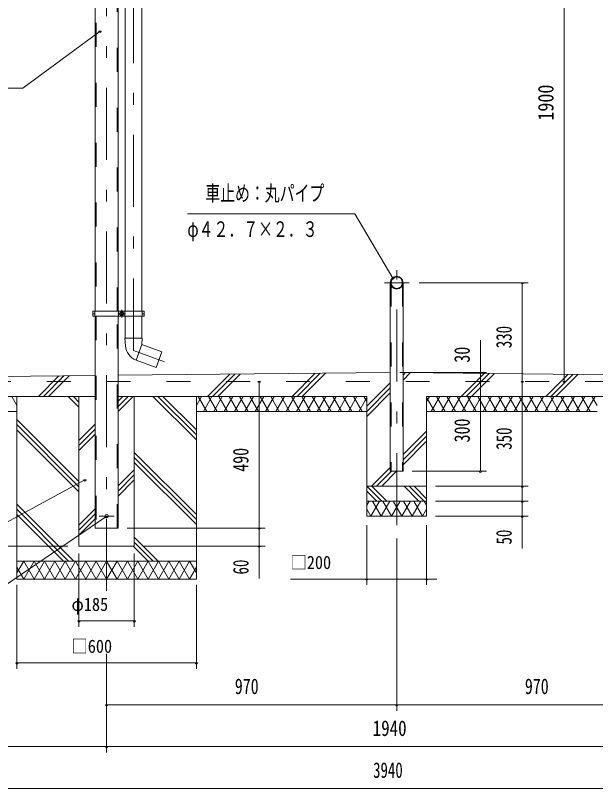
# Model space of a CAD drawing. Units: millimetres, scale not verified. Extents: x -30064 to 30064, y -14150 to 14150.
# Drawn here: x 16126 to 22916, y -4077 to 4962 of the extents above; entities that cross this region are included whole.
import ezdxf
from ezdxf.enums import TextEntityAlignment as Align

# ---------------------------------------------------------------- set-up
doc = ezdxf.new("R2010")
doc.units = ezdxf.units.MM
doc.header["$LTSCALE"] = 70
doc.linetypes.add('USER2', pattern=[10, 4, -6])
doc.linetypes.add('USER3', pattern=[24, 12, -5, 2, -5])
for name, color, linetype, lineweight in [('0-6_2-0BOLD', 7, 'Continuous', 18), ('0-7_2-1HIDDEN', 3, 'USER2', 18), ('0-8_2-2CENTER', 3, 'USER3', 18), ('0-A_2-5DIM', 3, 'Continuous', 18), ('0-B_2-6HATCH', 2, 'Continuous', 18)]:
    doc.layers.add(name, color=color, linetype=linetype, lineweight=lineweight)
doc.styles.add('ＭＳ ゴシック', font='')
doc.styles.get('ＭＳ ゴシック').set_extended_font_data('MS Gothic')

msp = doc.modelspace()

# ---------------------------------------------------------------- linework, layer by layer
at = {"layer": '0-6_2-0BOLD'}
for p, q in [((17059.97, 5574.28), (17059.97, 1503.26)), ((17327.02, 1503.26), (17327.02, 5574.28)), ((17412.25, 5574.28), (17412.25, 1503.26)), ((17604.75, 1503.26), (17604.75, 5574.28)), ((20663.23, 1837.9), (20663.23, -367.1)), ((17054.37, 1475.26), (17033.03, 1475.26)), ((17054.37, 1503.26), (17054.37, 1447.26)), ((17327.02, -1032.1), (17327.02, 1447.26)), ((17332.62, 1447.26), (17332.62, 1503.26)), ((17406.65, 1503.26), (17406.65, 1447.26)), ((17412.25, 1447.26), (17412.25, 1190.49)), ((17604.75, 1190.49), (17604.75, 1447.26)), ((17610.35, 1447.26), (17610.35, 1503.26)), ((17610.35, 1475.26), (17631.7, 1475.26)), ((17413.16, 1100.21), (17407, 1190.49)), ((17538.92, 932.6), (17604.76, 1113.49)), ((13693.51, 717.89), (17059.97, 752.08)), ((17327.02, 754.79), (20513.78, 787.14)), ((20663.23, 787.14), (23849.98, 754.79)), ((17059.97, 507.9), (13693.5, 507.9)), ((17517.25, -1242.1), (17517.25, 507.9)), ((16143.5, 332.9), (13693.5, 332.9)), ((20238.51, 332.9), (18243.5, 332.9)), ((22933.5, 332.9), (20938.51, 332.9)), ((20238.51, -542.1), (20938.51, -542.1)), ((20938.51, -717.1), (20238.51, -717.1)), ((18243.5, -1417.1), (16143.5, -1417.1))]:
    msp.add_line(p, q, dxfattribs=at)
for points in [[(20663.23, -367.1), (20513.78, -367.1), (20513.78, 1837.9)], [(17059.97, 1447.26), (17059.97, -1032.1), (17327.02, -1032.1)], [(17407, 1190.49), (17610.01, 1190.49), (17604.76, 1113.49), (17839.07, 1028.21), (17773.23, 847.32), (17539.37, 932.43)], [(18243.5, 507.9), (18243.5, -1627.1), (16143.5, -1627.1), (16143.5, 507.9)], [(16869.75, 507.9), (16869.75, -1242.1), (17517.25, -1242.1)], [(17327.02, 507.9), (20238.51, 507.9), (20238.51, -892.1), (20938.51, -892.1), (20938.51, 507.9), (23849.98, 507.9)]]:
    msp.add_lwpolyline(points, dxfattribs=at)
for points in [[(17631.7, 1447.26), (17033.03, 1447.26), (17033.03, 1503.26), (17631.7, 1503.26)], [(17387.13, 1465.16), (17369.63, 1455.06), (17352.13, 1465.16), (17352.13, 1485.37), (17369.63, 1495.47), (17387.13, 1485.37)]]:
    msp.add_lwpolyline(points, close=True, dxfattribs=at)
for centre, radius in [((20588.51, 1837.9), 74.72), ((20588.51, 1837.9), 66.67), ((17369.63, 1475.26), 21.88), ((17369.63, 1475.26), 17.15), ((17193.5, -892.1), 21)]:
    msp.add_circle(centre, radius, dxfattribs=at)
msp.add_arc((17605.21, 1113.32), 192.5, 183.90576, 250, dxfattribs=at)
at = {"layer": '0-7_2-1HIDDEN'}
for p, q in [((17069.77, 5574.28), (17069.77, 1503.26)), ((17317.22, 1503.26), (17317.22, 5574.28)), ((20521.83, 1837.9), (20521.83, -367.1)), ((20655.18, 1837.9), (20655.18, -367.1)), ((17069.77, 1447.26), (17069.77, -1032.1)), ((17317.22, -1032.1), (17317.22, 1447.26)), ((13693.5, 682.9), (27483.5, 682.9))]:
    msp.add_line(p, q, dxfattribs=at)
at = {"layer": '0-8_2-2CENTER'}
for p, q in [((17193.5, -1764.74), (17193.5, 6810.27)), ((20588.51, -996.89), (20588.51, 1982.63)), ((20443.78, 1837.9), (20733.23, 1837.9)), ((17325.88, 1475.26), (17413.38, 1475.26)), ((17369.63, 1431.51), (17369.63, 1519.01)), ((17106, -892.1), (17281, -892.1))]:
    msp.add_line(p, q, dxfattribs=at)
msp.add_lwpolyline([(17871.62, 913.94), (17508.5, 1046.1), (17508.5, 5947.04)], dxfattribs=at)
at = {"layer": '0-A_2-5DIM'}
for p, q in [((22548.51, 682.9), (22548.51, 7332.9)), ((17116.48, 4778.47), (16213.5, 4112.9)), ((17130.48, 4778.47), (17102.48, 4778.47)), ((16213.5, 4112.9), (14253.51, 4112.9)), ((20557.85, 1892.28), (20529.85, 1892.28)), ((22128.51, 1837.9), (20851.21, 1837.9)), ((22072.51, 1837.9), (22044.51, 1837.9)), ((22058.51, -1270.1), (22058.51, 1837.9)), ((21568.5, -367.1), (21568.5, 1165.9)), ((21638.51, 787.9), (20623.51, 787.9)), ((21582.5, 787.9), (21554.5, 787.9)), ((18992.5, 682.9), (18964.5, 682.9)), ((18978.5, -1620.1), (18978.5, 682.9)), ((21582.5, 682.9), (21554.5, 682.9)), ((22072.51, 682.9), (22044.51, 682.9)), ((22562.51, 682.9), (22534.51, 682.9)), ((20768.23, -367.1), (21638.51, -367.1)), ((21582.5, -367.1), (21554.5, -367.1)), ((16953.03, -469.02), (16925.03, -469.02)), ((21043.5, -542.1), (22128.51, -542.1)), ((22072.51, -542.1), (22044.51, -542.1)), ((22128.51, -717.1), (21043.5, -717.1)), ((22072.51, -717.1), (22044.51, -717.1)), ((17198.4, -899.54), (17170.4, -899.54)), ((21043.5, -892.1), (22128.51, -892.1)), ((22072.51, -892.1), (22044.51, -892.1)), ((19048.5, -1032.1), (17432.03, -1032.1)), ((18992.5, -1032.1), (18964.5, -1032.1)), ((20238.51, -997.1), (20238.51, -1697.1)), ((20938.51, -1697.1), (20938.51, -997.1)), ((20588.51, -3167.1), (20588.51, -1153.07)), ((11628.48, -1242.1), (16738.5, -1242.1)), ((17622.25, -1242.1), (19048.5, -1242.1)), ((18992.5, -1242.1), (18964.5, -1242.1)), ((16869.75, -1330.63), (16869.75, -2187.1)), ((17517.25, -2187.1), (17517.25, -1330.63)), ((19346.01, -1627.1), (21059.54, -1627.1)), ((20252.51, -1627.1), (20224.51, -1627.1)), ((20952.5, -1627.1), (20924.5, -1627.1)), ((16143.5, -1697.1), (16143.5, -2677.1)), ((18243.5, -2677.1), (18243.5, -1697.09)), ((16883.75, -2117.1), (16855.75, -2117.1)), ((16869.75, -2117.1), (17517.25, -2117.1)), ((17531.25, -2117.1), (17503.25, -2117.1)), ((17193.5, -3657.1), (17193.5, -2502.1)), ((16157.5, -2607.1), (16129.5, -2607.1)), ((16143.5, -2607.1), (18243.5, -2607.1)), ((18257.5, -2607.1), (18229.5, -2607.1)), ((17207.5, -3097.1), (17179.5, -3097.1)), ((23983.51, -3097.1), (17193.5, -3097.1)), ((20602.51, -3097.1), (20574.51, -3097.1)), ((27483.5, -3587.1), (13693.5, -3587.1)), ((17207.5, -3587.09), (17179.5, -3587.09)), ((27483.5, -4077.1), (13693.5, -4077.1))]:
    msp.add_line(p, q, dxfattribs=at)
for points in [[(20543.86, 1892.28), (20098.51, 2642.9), (18138.51, 2642.9)], [(10935.89, -2550.69), (13105.89, -2550.69), (16939.03, -469.02)], [(17184.4, -899.54), (13105.89, -3671.49), (10305.89, -3671.49)]]:
    msp.add_lwpolyline(points, dxfattribs=at)
for centre in [(17116.48, 4778.47), (20543.85, 1892.28), (22058.51, 1837.9), (21568.5, 787.9), (18978.5, 682.9), (21568.5, 682.9), (22058.51, 682.9), (22548.51, 682.9), (21568.5, -367.1), (16939.03, -469.02), (22058.51, -542.1), (22058.51, -717.1), (17184.4, -899.54), (22058.51, -892.1), (18978.5, -1032.1), (18978.5, -1242.1), (20238.51, -1627.1), (20938.5, -1627.1), (16869.75, -2117.1), (17517.25, -2117.1), (16143.5, -2607.1), (18243.5, -2607.1), (17193.5, -3097.1), (20588.51, -3097.1), (17193.5, -3587.09)]:
    msp.add_arc(centre, 14, 180, 0, dxfattribs=at)
at = {"layer": '0-B_2-6HATCH'}
for p, q in [((16394.32, 507.9), (16634.17, 747.75)), ((16694.18, 748.36), (16453.71, 507.9)), ((16513.11, 507.9), (16754.18, 748.97)), ((18634.38, 768.06), (18374.21, 507.9)), ((18433.61, 507.9), (18694.38, 768.67)), ((18493.01, 507.9), (18754.39, 769.28)), ((19634.48, 778.22), (19364.17, 507.9)), ((19423.56, 507.9), (19694.49, 778.83)), ((19482.96, 507.9), (19754.49, 779.44)), ((20692.46, 786.85), (20663.23, 757.62)), ((20663.23, 698.22), (20751.26, 786.25)), ((21344.06, 507.9), (21613.66, 777.49)), ((21672.46, 776.9), (21403.46, 507.9)), ((21462.86, 507.9), (21731.26, 776.3)), ((22334.01, 507.9), (22593.66, 767.54)), ((22652.46, 766.95), (22393.41, 507.9)), ((22711.26, 766.35), (22452.81, 507.9)), ((20238.51, 392.29), (20513.78, 667.56)), ((20513.78, 608.17), (20238.51, 332.89)), ((20238.51, 273.5), (20513.78, 548.77)), ((16082.28, 507.9), (16143.5, 401.86)), ((16744.31, 507.9), (16869.75, 382.46)), ((16869.75, 441.86), (16803.71, 507.9)), ((16869.75, 501.25), (16863.11, 507.9)), ((17503.06, 507.9), (17327.02, 331.86)), ((17327.02, 391.25), (17443.66, 507.9)), ((17384.27, 507.9), (17327.02, 450.65)), ((18243.5, -1.34), (17734.26, 507.9)), ((17793.66, 507.9), (18243.5, 58.05)), ((18243.5, 117.45), (17853.06, 507.9)), ((18243.5, 401.24), (18305.08, 507.9)), ((18264.67, 507.9), (18365.71, 332.9)), ((18325.29, 332.9), (18426.32, 507.9)), ((18385.91, 507.9), (18486.95, 332.9)), ((18446.53, 332.9), (18547.57, 507.9)), ((18507.16, 507.9), (18608.19, 332.9)), ((18567.77, 332.9), (18668.81, 507.9)), ((18628.4, 507.9), (18729.43, 332.9)), ((18689.02, 332.9), (18790.06, 507.9)), ((18749.64, 507.9), (18850.68, 332.9)), ((18810.26, 332.9), (18911.3, 507.9)), ((18870.89, 507.9), (18971.92, 332.9)), ((18931.51, 332.9), (19032.54, 507.9)), ((18992.13, 507.9), (19093.17, 332.9)), ((19052.75, 332.9), (19153.79, 507.9)), ((19113.37, 507.9), (19214.41, 332.9)), ((19173.99, 332.9), (19275.03, 507.9)), ((19234.62, 507.9), (19335.65, 332.9)), ((19295.24, 332.9), (19396.27, 507.9)), ((19355.86, 507.9), (19456.9, 332.9)), ((19416.48, 332.9), (19517.52, 507.9)), ((19578.14, 332.9), (19477.11, 507.9)), ((19638.76, 507.9), (19537.72, 332.9)), ((19699.38, 332.9), (19598.35, 507.9)), ((19760, 507.9), (19658.97, 332.9)), ((19719.59, 507.9), (19820.63, 332.9)), ((19780.21, 332.9), (19881.25, 507.9)), ((19840.83, 507.9), (19941.87, 332.9)), ((19901.45, 332.9), (20002.49, 507.9)), ((19962.08, 507.9), (20063.11, 332.9)), ((20022.7, 332.9), (20123.74, 507.9)), ((20083.32, 507.9), (20184.36, 332.9)), ((20143.94, 332.9), (20238.51, 496.69)), ((20204.56, 507.9), (20238.51, 449.11)), ((20972.44, 507.9), (20938.51, 449.12)), ((20938.51, 496.68), (21033.06, 332.9)), ((20992.65, 332.9), (21093.68, 507.9)), ((21053.27, 507.9), (21154.31, 332.9)), ((21113.89, 332.9), (21214.93, 507.9)), ((21174.51, 507.9), (21275.55, 332.9)), ((21235.13, 332.9), (21336.17, 507.9)), ((21396.79, 332.9), (21295.76, 507.9)), ((21457.41, 507.9), (21356.38, 332.9)), ((21417, 507.9), (21518.04, 332.9)), ((21477.62, 332.9), (21578.66, 507.9)), ((21538.24, 507.9), (21639.28, 332.9)), ((21598.87, 332.9), (21699.9, 507.9)), ((21659.49, 507.9), (21760.53, 332.9)), ((21720.11, 332.9), (21821.14, 507.9)), ((21780.73, 507.9), (21881.77, 332.9)), ((21841.35, 332.9), (21942.39, 507.9)), ((21901.98, 507.9), (22003.01, 332.9)), ((21962.6, 332.9), (22063.63, 507.9)), ((22023.22, 507.9), (22124.26, 332.9)), ((22083.84, 332.9), (22184.87, 507.9)), ((22144.46, 507.9), (22245.5, 332.9)), ((22205.08, 332.9), (22306.12, 507.9)), ((22366.74, 332.9), (22265.71, 507.9)), ((22427.36, 507.9), (22326.32, 332.9)), ((22386.95, 507.9), (22487.98, 332.9)), ((22447.57, 332.9), (22548.61, 507.9)), ((22508.19, 507.9), (22609.23, 332.9)), ((22568.81, 332.9), (22669.85, 507.9)), ((22629.44, 507.9), (22730.47, 332.9)), ((22690.06, 332.9), (22791.09, 507.9)), ((22750.68, 507.9), (22851.71, 332.9)), ((22811.3, 332.9), (22912.34, 507.9)), ((22871.92, 507.9), (22933.5, 401.24)), ((16143.5, 333.94), (16142.9, 332.9)), ((18244.46, 332.9), (18243.5, 334.56)), ((16143.5, 237.55), (16869.75, -488.7)), ((16869.75, -6.61), (17059.97, 183.6)), ((16869.75, -548.09), (16143.5, 178.16)), ((16143.5, 118.76), (16869.75, -607.49)), ((17059.97, 124.2), (16869.75, -66.01)), ((20938.51, 102.34), (20663.23, -172.93)), ((16869.75, -125.41), (17059.97, 64.81)), ((20663.23, -232.33), (20938.51, 42.94)), ((20938.51, -16.45), (20663.23, -291.72)), ((17517.25, -146.25), (18243.5, -872.5)), ((18243.5, -931.9), (17517.25, -205.65)), ((17517.25, -265.04), (18243.5, -991.29)), ((17327.02, -539.3), (17517.25, -349.06)), ((20513.78, -322.38), (20294.07, -542.1)), ((17517.25, -408.46), (17327.02, -598.69)), ((20353.46, -542.1), (20528.46, -367.1)), ((20587.86, -367.1), (20412.86, -542.1)), ((17327.02, -658.09), (17517.25, -467.85)), ((20413.51, -717.1), (20238.51, -542.1)), ((20297.9, -542.1), (20472.9, -717.1)), ((20849.09, -717.1), (20674.08, -542.1)), ((20733.48, -542.1), (20908.48, -717.1)), ((20792.88, -542.1), (20938.51, -687.72)), ((20238.51, -601.49), (20354.11, -717.1)), ((20265.19, -717.1), (20238.51, -763.31)), ((20285.39, -892.1), (20386.43, -717.1)), ((20426.84, -717.1), (20527.88, -892.1)), ((20527.88, -892.1), (20628.92, -717.1)), ((20669.33, -717.1), (20770.37, -892.1)), ((20770.37, -892.1), (20871.4, -717.1)), ((20911.82, -717.1), (20938.51, -763.32)), ((16808.21, -1417.1), (16143.5, -752.4)), ((16143.5, -811.79), (16748.81, -1417.1)), ((17059.97, -806.35), (16869.75, -996.56)), ((20238.51, -810.89), (20285.4, -892.1)), ((16689.41, -1417.1), (16143.5, -871.19)), ((16869.75, -1055.96), (17059.97, -865.75)), ((17059.97, -925.14), (16869.75, -1115.36)), ((17517.25, -1136.2), (17798.16, -1417.1)), ((17504.36, -1242.1), (17679.36, -1417.1)), ((17738.76, -1417.1), (17517.25, -1195.6)), ((16143.5, -1556.06), (16223.73, -1417.1)), ((16344.98, -1417.1), (16223.73, -1627.1)), ((16223.73, -1417.1), (16344.97, -1627.1)), ((16466.22, -1627.1), (16344.97, -1417.1)), ((16344.98, -1627.1), (16466.22, -1417.1)), ((16587.47, -1417.1), (16466.22, -1627.1)), ((16466.22, -1417.1), (16587.46, -1627.1)), ((16708.71, -1627.1), (16587.46, -1417.1)), ((16829.95, -1417.1), (16708.71, -1627.1)), ((16829.95, -1627.1), (16951.2, -1417.1)), ((16951.19, -1627.1), (16829.95, -1417.1)), ((16951.19, -1417.1), (17072.44, -1627.1)), ((17072.44, -1417.1), (16951.2, -1627.1)), ((17193.68, -1627.1), (17072.44, -1417.1)), ((17314.93, -1627.1), (17436.17, -1417.1)), ((17436.17, -1417.1), (17557.41, -1627.1)), ((17557.41, -1417.1), (17436.17, -1627.1)), ((17678.65, -1627.1), (17557.41, -1417.1)), ((18042.39, -1627.1), (18163.63, -1417.1)), ((18163.63, -1417.1), (18243.5, -1555.44)), ((16223.73, -1627.1), (16143.5, -1488.14)), ((18243.5, -1488.76), (18163.63, -1627.1))]:
    msp.add_line(p, q, dxfattribs=at)
for points in [[(20507.67, -717.1), (20406.64, -892.1), (20305.6, -717.1)], [(20750.16, -717.1), (20649.13, -892.1), (20548.09, -717.1)], [(20938.51, -810.88), (20891.61, -892.1), (20790.58, -717.1)], [(16587.47, -1627.1), (16708.71, -1417.1), (16829.95, -1627.1)], [(17072.44, -1627.1), (17193.68, -1417.1), (17314.93, -1627.1)], [(17436.17, -1627.1), (17314.93, -1417.1), (17193.68, -1627.1)], [(17557.41, -1627.1), (17678.66, -1417.1), (17799.9, -1627.1)], [(17921.14, -1627.1), (17799.9, -1417.1), (17678.66, -1627.1)], [(17799.9, -1627.1), (17921.14, -1417.1), (18042.39, -1627.1)], [(18163.63, -1627.1), (18042.39, -1417.1), (17921.15, -1627.1)]]:
    msp.add_lwpolyline(points, dxfattribs=at)

# ---------------------------------------------------------------- texts
at = {"layer": '0-A_2-5DIM', "color": 7, "style": 'ＭＳ ゴシック'}
for s, rotation, width, p in [('1900', 90, 0.85, (22478.51, 3732.32)), ('330', 90, 0.7, (21988.51, 1071.64)), ('30', 90.001, 0.75, (21498.5, 902.26)), ('300', 90, 0.75, (21498.51, -29.84)), ('350', 90, 0.7, (21988.51, -116.18)), ('490', 90, 0.75, (18908.5, -372.68)), ('50', 90, 0.7, (21988.51, -1223.5)), ('60', 90, 0.7, (18908.5, -1574.07))]:
    msp.add_text(s, height=182.3, rotation=rotation, dxfattribs=dict(at, width=width)).set_placement(p, align=Align.BOTTOM_LEFT)
for s, height, width, p in [('車止め：丸パイプ', 182.3, 0.7, (18348.51, 2737.78)), ('φ４２．７×２．３', 182.3, 0.7, (18138.51, 2317.77)), ('□200', 155, 0.9, (19346.01, -1557.1)), ('φ185', 155, 0.9, (16782.25, -2047.1)), ('□600', 155, 0.9, (16782.25, -2537.09)), ('970', 182.3, 0.75, (18693.85, -3027.1)), ('970', 182.3, 0.75, (22088.86, -3027.1)), ('1940', 182.3, 0.8, (20307.45, -3517.09)), ('3940', 182.3, 0.7, (20311.99, -4007.1))]:
    msp.add_text(s, height=height, dxfattribs=dict(at, width=width)).set_placement(p, align=Align.BOTTOM_LEFT)

doc.saveas('drawing.dxf')
